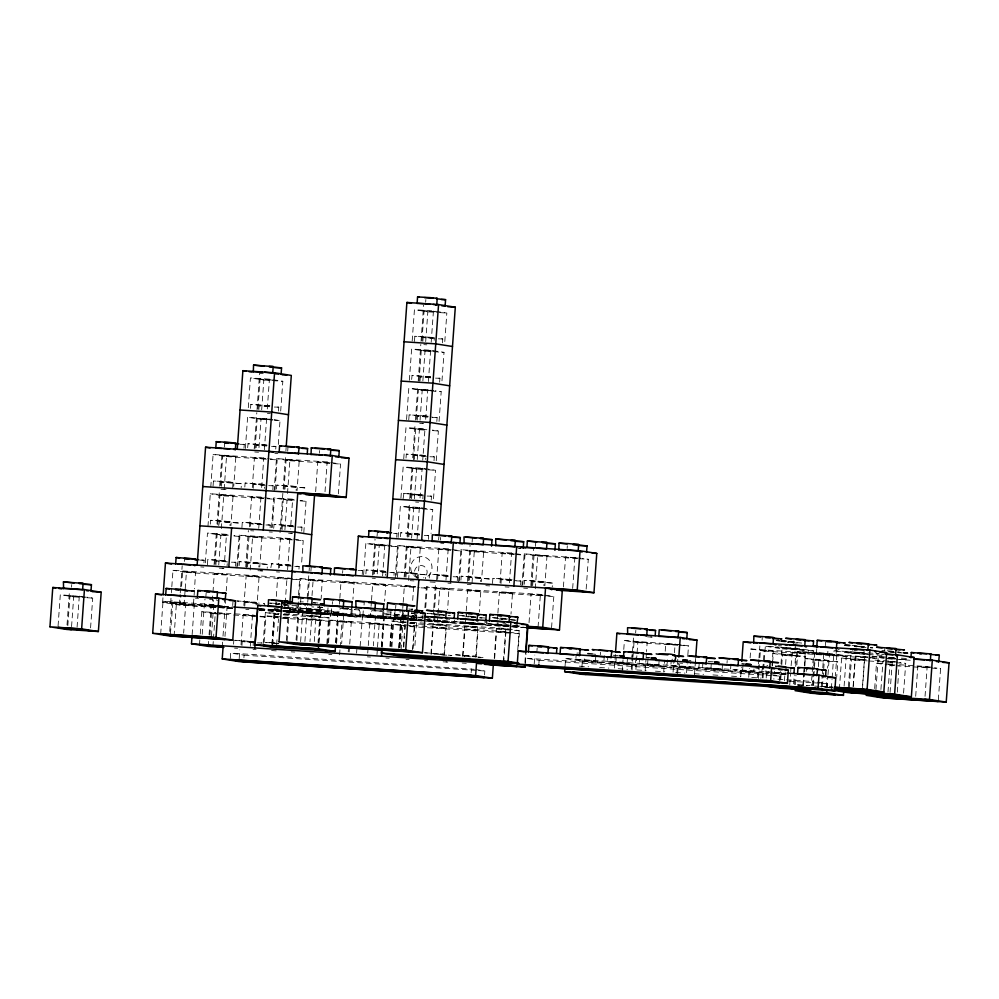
<?xml version="1.0" encoding="UTF-8"?>
<svg xmlns="http://www.w3.org/2000/svg" width="999" height="999" viewBox="0 0 999 999"><rect width="100%" height="100%" fill="white"/><g stroke="black" fill="none" stroke-linecap="round" stroke-linejoin="round"><path stroke-width="0.75" stroke-dasharray="5 3.75" d="M58.067 625.998L60.302 594.73L85.265 596.915M67.02 624.912L69.518 590.147M67.82 625.724L69.955 595.941L82.155 596.74M71.541 587.212L71.728 584.59M71.566 626.623L73.701 596.84L60.302 594.73M77.073 627.247L79.308 595.978M90.572 627.872L92.707 598.089L86.751 597.152M232.68 608.516L179.37 605.019L162.625 602.372L163.062 596.328M160.677 633.99L163.024 601.236L213.711 604.557L227.11 606.68L224.975 636.45M231.805 608.304L184.041 605.169L170.642 603.046L171.279 594.118M171.391 592.632L171.703 588.161M171.816 586.675L172.989 570.292L287.013 577.772L300.412 579.895L298.064 612.649L284.203 611.738M169.743 631.418L172.24 596.653M170.429 633.716L172.889 602.422L185.777 603.384L183.641 633.166M174.076 636.113L176.423 603.359L163.024 601.236M179.37 605.019L180.132 594.43M180.245 592.919L180.569 588.386M180.682 586.875L182.193 565.709M194.455 590.309L193.394 605.194L180.282 604.258L180.931 595.329M181.568 586.401L182.642 571.503L195.504 572.39L194.568 588.823M184.315 561.463L184.503 558.841M184.041 605.169L185.102 590.272M185.215 588.786L186.388 572.415L172.989 570.292M192.133 634.677L194.305 604.445L211.051 607.092L208.779 638.836M203.933 562.849L204.121 560.227L199.812 559.74M199.5 644.43L199.812 639.972M200.25 634.015L201.848 611.675L215.672 612.587M205.344 562.849L207.48 533.066L226.486 534.315L224.35 564.098M207.954 526.523L210.302 493.768L260.976 497.09L274.375 499.2L272.34 527.497M210.764 487.212L213.112 454.458L268.256 458.491M202.223 634.303L204.345 604.532L216.546 605.332M216.496 606.518L204.545 605.469L204.982 598.888M207.417 564.822L207.792 559.577L227.198 560.926L207.829 559.615M210.327 524.2L210.614 520.279L220.816 520.791L230.22 521.665L229.97 525.624M213.049 486.213L213.424 480.969L223.639 481.481L233.042 482.367L232.692 487.637M205.931 595.804L206.119 593.181M208.229 646.39L208.666 640.347M214.086 564.76L216.583 529.994M217.008 523.951L219.505 489.173M219.718 486.151L222.215 451.386M209.89 635.227L211.488 612.887L216.296 613.086M215.297 606.705L211.963 606.343L214.31 573.588L227.41 574.525L226.236 590.896M214.997 564.06L217.133 534.278L228.272 534.977M217.807 524.75L219.942 494.98L226.436 495.292L233.054 495.916L230.919 525.686M220.629 485.452L222.765 455.669L229.258 455.981L235.864 456.605L233.729 486.388M216.184 607.167L212.887 606.78L213.536 600.187M215.896 564.86L216.184 560.901L226.686 561.438M218.719 525.549L219.518 521.565L238.461 522.952L238.424 525.624M221.528 486.251L221.815 482.28L231.031 482.742L241.433 483.691L241.159 487.624M224.35 446.94L224.625 443.007M211.463 635.826L213.711 604.557M212.899 646.553L213.324 640.596M213.424 639.098L215.247 613.798L201.848 611.675M218.744 564.959L220.879 535.189L207.48 533.066M221.341 528.633L223.689 495.879L210.302 493.768M224.163 489.323L226.511 456.568L213.112 454.458M220.005 606.743L224.151 606.855L224.625 600.312M227.06 566.246L227.248 563.623M222.352 645.092L222.565 642.12M223.002 636.163L224.6 613.823L219.68 613.336M220.267 607.08L225.062 607.28L225.499 601.323M232.705 605.544L232.979 601.61M235.514 566.233L235.801 562.3L231.493 561.825M243.968 448.314L244.256 444.393L239.947 443.906M230.332 658.304L230.707 653.059L474.413 669.33M236.8 567.907L239.161 535.152L289.835 538.473L303.234 540.584L301.523 564.41M245.367 448.501L247.602 417.232L272.565 419.418M248.289 407.704L250.424 377.922L269.43 379.17L282.829 381.293L280.694 411.064M237.75 566.208L239.885 536.426L233.928 535.489M233.554 644.193L233.828 640.272M239.186 565.584L239.473 561.663L249.675 562.175L259.078 563.049L258.828 567.007M241.908 527.597L242.282 522.352L261.925 523.776L242.282 522.352M244.817 486.975L245.105 483.041L255.307 483.566L264.71 484.44L264.46 488.399M247.64 447.677L248.052 443.718L267.332 445.092M250.462 408.366L250.874 404.42L269.78 405.731M239.173 658.666L239.797 649.924M245.754 566.845L248.364 530.556M254.208 448.926L256.818 412.649M257.03 409.627L259.628 373.339L264.161 373.638M241.034 644.742L243.169 614.972L254.308 615.659M243.856 605.444L246.191 575.636L259.091 576.598L257.068 604.894M246.566 567.619L249.013 536.338L261.913 537.3L259.777 567.07M249.488 526.835L251.623 497.052L263.811 497.852M252.297 487.524L254.433 457.754L265.584 458.441M255.12 448.226L257.255 418.444L269.455 419.243M257.942 408.916L260.077 379.145L272.265 379.932M241.933 645.541L242.22 641.583L253.996 642.22M244.755 606.243L245.042 602.285L259.24 603.109M247.565 566.933L247.864 562.974L257.068 563.424L267.47 564.385L267.195 568.306M250.487 526.323L250.674 523.663L262.45 524.313M253.209 488.324L253.496 484.365L265.259 485.002M256.119 447.714L256.306 445.054L266.808 445.604M258.841 409.715L259.128 405.756L269.63 406.293M243.906 657.792L244.093 655.182L230.707 653.059M250.2 570.017L252.547 537.262L239.161 535.152M258.978 447.639L261.001 419.343L247.602 417.232M261.688 409.815L263.823 380.045L250.424 377.922M250.287 646.266L252.522 615.009L234.091 613.798M258.741 528.359L260.976 497.09M261.663 487.562L263.798 457.779M264.373 449.75L266.608 418.481M267.295 408.953L269.43 379.17M253.197 645.629L253.247 641.62L234.728 640.247M256.106 605.007L256.056 602.31L237.088 600.936M259.802 610.127C264.535 612.899 267.17 605.556 263.686 603.533M270.105 527.697L270.292 525.074L265.984 524.6M272.827 489.697L273.114 485.776L268.793 485.289M275.736 449.088L275.924 446.466L270.504 445.891M278.459 411.089L278.746 407.167L274.438 406.68M263.137 643.818L265.372 612.549L279.196 613.461M271.516 527.697L273.651 497.914L292.657 499.163L290.522 528.946M274.113 491.371L276.461 458.616L327.148 461.938L340.534 464.06L338.411 493.831M264.111 642.432L265.921 617.12L258.479 615.946M275.062 489.672L277.185 459.902L269.742 458.728M278.296 444.418L280.007 420.591L274.051 419.655M270.866 567.669L271.578 563.711L290.547 565.084L290.597 567.782M273.676 528.359L274.101 524.413L293.369 525.786M276.498 489.06L276.773 485.127L286.988 485.639L296.391 486.513L296.141 490.484M271.978 644.243L274.575 607.966L279.221 608.266M272.015 644.505L274.4 611.251L257.655 608.603M280.032 532.642L282.854 493.331M283.179 488.798L285.664 454.033M285.889 451.011L286.101 447.977M272.777 645.029L275.025 613.761L278.246 613.861M278.646 610.864L275.312 610.501L277.66 577.747L289.86 578.533M278.346 568.219L280.482 538.436L292.67 539.235M281.156 528.908L283.291 499.138L294.443 499.825M283.978 489.61L286.114 459.827L292.607 460.139L299.213 460.764L297.078 490.546M279.533 611.326L276.236 610.938L276.423 608.316M276.611 605.032L276.798 602.409M279.345 567.707L279.533 565.047L291.308 565.696M282.068 529.707L282.355 525.749L292.844 526.286M284.977 489.085L285.165 486.438L294.38 486.9L304.782 487.849L304.595 490.472M287.7 451.098L287.974 447.165M276.673 644.755L277.173 637M277.635 631.356L278.446 619.13M284.915 529.807L287.038 500.037L273.651 497.914M287.512 493.481L289.86 460.726L276.461 458.616M298.064 612.649L284.665 610.526L285.09 604.57M285.202 603.084L287.013 577.772M287.587 569.742L289.835 538.473M283.354 610.889L287.5 611.013L287.974 604.47M286.351 640.322L288.124 614.697L283.216 614.21M283.541 611.226L288.411 611.438L288.848 605.481M287.125 640.971L289.66 606.143M289.161 612.062L295.854 612.35L296.328 605.107M298.963 569.08L299.151 566.458L294.842 565.983M301.686 531.081L301.96 527.16L297.652 526.673M424.762 620.966L310.739 613.473L297.34 611.363L298.401 596.478M298.514 594.979L299.688 578.608L413.711 586.088L412.537 602.472M296.079 639.897L298.576 605.119M303.808 532.542L306.044 501.286L300.1 500.337M296.878 640.696L299.013 610.926L305.507 611.238L312.113 611.863L309.99 641.633M319.63 605.881L319.168 613.099L300.137 611.8L300.087 603.146M300.599 602.185L300.886 598.264M300.624 641.595L302.759 611.825L289.36 609.702L403.396 617.195L416.795 619.305L414.66 649.088M306.506 607.28L306.069 613.324L289.323 610.676M307.155 598.214L308.891 574.025M309.103 571.003L309.328 567.969M304.92 641.458L306.693 615.846L313.187 616.158L319.805 616.783L318.019 642.394M320.517 607.554L320.092 613.511L306.993 612.574L307.63 603.646M307.729 602.16L308.054 597.689M308.167 596.203L309.34 579.82L322.202 580.706L321.154 598.626M315.647 491.683L317.782 461.913L329.982 462.699M328.009 607.842L327.535 614.422L307.917 613.011L308.466 604.495M310.926 571.091L311.201 567.157M319.368 453.171L319.555 450.549M310.739 613.473L311.164 607.517M312.013 595.616L313.087 580.719L299.688 578.608M314.273 641.495L316.059 615.871L280.731 613.561M325.012 491.72L327.148 461.938M318.806 642.732L321.178 609.477L284.103 607.042M318.831 642.994L321.004 612.762L337.749 615.409L335.801 642.619M326.835 643.818L328.546 619.992L379.22 623.314L392.619 625.436L391.121 646.278M327.672 643.606L329.445 617.994L316.059 615.871M328.559 642.782L330.694 612.999L337.175 613.311L343.793 613.935L341.658 643.706M351.323 608.628L350.849 615.172L340.647 614.66L331.243 613.786L331.68 607.192M332.267 604.27L332.467 601.648M335.764 642.357L337.924 612.125L321.178 609.477M336.588 643.543L338.186 621.203L344.68 621.515L351.298 622.14L349.7 644.467M352.197 609.64L351.76 615.584L338.661 614.66L339.298 605.719M339.41 604.233L339.735 599.762M339.835 598.276L341.009 581.905L347.502 582.217L354.108 582.842L352.934 599.213M351.273 616.133L339.585 615.097L340.06 608.516L348.002 608.878M342.595 573.164L342.782 570.554M339.598 654.857L340.022 648.9M340.122 647.414L341.945 622.102L328.546 619.992M348.214 651.86L348.401 649.238M349.163 651.922L349.588 645.966M356.581 653.159L356.868 649.225M352.51 616.221C360.926 620.754 363.524 607.217 354.258 609.34M362.212 574.55L362.5 570.616L358.191 570.142M363.611 574.725L365.859 543.456L384.852 544.705L398.251 546.828L396.228 575.112M360.127 646.341L362.575 615.059L375.462 616.008L373.339 645.791M382.992 610.701L382.53 617.257L372.315 616.733L362.912 615.859L363.349 609.278M365.884 573.901L366.171 569.967L376.373 570.491L385.776 571.366L385.527 575.324M364.048 605.032L364.235 602.422M372.452 575.149L375.062 538.873M367.732 653.059L368.156 647.102M368.269 645.616L369.867 623.289L376.361 623.601L382.967 624.225L381.368 646.553M383.866 611.713L383.441 617.669L370.342 616.733L370.979 607.804M371.079 606.306L371.403 601.848M371.516 600.349L372.689 583.978L379.17 584.29L385.789 584.914L384.615 601.286M373.364 574.45L375.499 544.667L386.638 545.367M382.942 618.219L371.266 617.17L371.728 610.626L382.142 611.575M374.363 573.938L374.563 571.291L386.326 571.928M377.085 535.939L377.272 533.316M377.222 573.863L379.245 545.579L365.859 543.456M376.985 654.582L377.41 648.626M377.51 647.14L379.22 623.314M382.617 575.973L384.852 544.705M381.793 647.052L384.165 613.786L422.802 616.321M382.18 647.152L384.353 616.92L401.099 619.567L399.038 648.289M384.19 618.294L390.884 618.581L390.871 611.912M393.981 575.312L394.168 572.689L389.86 572.215M396.703 537.325L396.99 533.391L393.693 533.004M389.897 646.328L391.708 621.016L408.666 622.127M390.297 646.478L391.895 624.15L505.919 631.63L519.318 633.741L518.256 648.638M395.179 578.296L397.527 545.541L448.201 548.863L461.6 550.973L459.465 580.756M398.102 537.499L400.349 506.231L419.355 507.48L432.742 509.59L431.044 533.416M400.924 498.189L403.159 466.933L422.165 468.181L435.564 470.292L433.429 500.062M403.733 458.891L405.981 427.622L424.987 428.871L422.739 460.139M406.556 419.58L408.803 388.324L433.753 390.509M409.378 380.282L411.613 349.013L430.619 350.262L444.018 352.372L441.883 382.155M412.187 340.971L414.435 309.702L433.441 310.951L446.828 313.074L444.705 342.844M391.908 646.927L394.043 617.157L406.231 617.956M406.368 615.859L394.405 614.81L394.568 612.162M402.647 609.877L402.01 618.806L405.232 618.905L394.593 617.931L395.03 611.351M397.465 577.285L397.839 572.052L408.054 572.564L417.457 573.438L417.107 578.721M400.374 536.675L400.799 532.729L419.705 534.04M403.097 498.676L403.908 493.419L423.089 494.83L422.839 498.801M406.019 458.066L406.293 454.133L416.496 454.645L425.899 455.532L425.661 459.49M408.741 420.067L409.115 414.835L428.159 416.121M411.65 379.458L412.063 375.499L430.969 376.823M414.373 341.458L414.885 336.201L434.153 337.575L434.203 340.259M395.616 608.428L395.904 604.495M398.638 648.176L400.911 616.433L384.165 613.786M404.133 577.235L406.63 542.469M407.055 536.413L409.553 501.648M409.765 498.626L412.262 463.848M412.699 457.804L415.184 423.039M415.397 420.017L417.894 385.239M418.219 380.706L420.816 344.43M421.041 341.408L423.638 305.12M399.55 647.539L401.361 622.24L406.156 622.427M399.937 647.689L401.536 625.362L404.77 625.461M402.759 608.391L403.084 603.92M403.184 602.434L404.358 586.051L415.497 586.75M405.045 576.523L407.18 546.753L413.673 547.065L420.279 547.689L418.144 577.459M407.854 537.225L409.99 507.442L422.19 508.241M410.676 497.914L412.812 468.144L425.012 468.943M413.386 460.102L415.634 428.833L426.773 429.533M416.308 419.305L418.444 389.535L430.644 390.322M419.018 381.493L421.266 350.224L433.454 351.024M421.953 340.696L424.076 310.926L436.276 311.713M406.056 616.508L402.759 616.121L402.947 613.498M406.231 619.642L402.934 619.255L403.409 612.699M405.944 577.322L406.231 573.364L415.447 573.813L425.849 574.775L425.562 578.708M408.853 536.713L409.053 534.065L419.543 534.602M411.576 498.713L411.863 494.755L423.638 495.392M414.398 459.415L414.685 455.457L426.448 456.093M417.22 420.104L417.507 416.146L427.997 416.695M420.03 380.806L420.317 376.835L430.819 377.385M422.852 341.496L423.139 337.537L434.902 338.174M425.661 302.185L425.849 299.575M401.049 649.949L403.396 617.195M403.396 646.952L405.107 623.139L391.708 621.016M403.796 647.102L404.545 636.688M405.082 629.245L405.294 626.261L391.895 624.15M408.579 580.407L410.926 547.652L397.527 545.541M411.613 538.124L413.736 508.354L400.349 506.231M414.423 498.826L416.558 469.043L403.159 466.933M417.245 459.515L419.38 429.745L405.981 427.622M420.055 420.204L422.19 390.434L408.803 388.324M422.877 380.906L425.012 351.124L411.613 349.013M425.699 341.596L427.834 311.825L414.435 309.702M412.112 608.428L411.363 618.843L423.276 620.729M417.107 538.748L419.355 507.48M420.03 497.952L422.165 468.181M425.674 419.343L427.797 389.56M428.384 381.531L430.619 350.262M431.193 342.22L433.441 310.951M410.052 619.205L414.198 619.33L414.672 612.774M412.537 649.974L414.46 623.176L409.553 622.677M413.049 648.626L414.647 626.298L409.727 625.799M410.239 619.542L415.109 619.742L415.547 613.786M416.358 614.46L416.034 618.993L432.779 621.64M415.859 620.379L422.552 620.654L423.027 614.073M428.384 539.398L428.671 535.464L424.35 534.989M431.206 500.099L431.481 496.166L427.172 495.679M434.016 460.789L434.303 456.855L429.995 456.381M436.838 421.478L437.112 417.557L431.693 416.983M439.647 382.18L439.935 378.246L435.626 377.772M442.47 342.869L442.757 338.948L438.436 338.461M424.887 607.767L426.386 586.925L540.409 594.405L553.808 596.515L551.46 629.27M425.724 607.554L427.11 588.211L421.153 587.262M436.251 460.764L438.386 430.981L432.43 430.045M439.061 421.453L441.196 391.683L435.239 390.746M429.233 578.059L429.657 574.113L449.163 575.549L429.545 574.163M433.316 614.085L433.641 609.552M433.753 608.029L435.589 582.33L428.633 581.88M438.623 540.009L438.836 536.987M430.894 654.095L433.029 624.313L439.523 624.625L446.141 625.249L444.006 655.019M431.293 654.233L433.216 627.434L439.71 627.759L446.316 628.371L444.405 655.169M433.691 620.891L446.79 621.828L433.691 620.891L434.003 616.42M434.652 607.492L436.039 588.136L448.901 589.01L447.639 609.914M436.613 580.094L438.848 548.826L451.048 549.625M434.615 615.584L434.802 612.961M434.777 621.366L434.89 617.394M437.624 579.408L437.912 575.449L448.401 575.986M440.434 540.097L440.621 537.474M525.262 627.559L437.437 621.79L439.785 589.035L426.386 586.925M445.966 580.132L448.201 548.863M447.54 622.452L454.233 622.739L454.42 620.092M457.242 580.781L457.517 576.848L453.209 576.373M458.529 582.454L460.876 549.7L511.563 553.021L524.95 555.132L522.814 584.914M460.914 580.132L461.188 576.211L471.403 576.723L480.806 577.597L480.556 581.555M467.482 581.393L470.079 545.104M462.574 656.168L464.71 626.385L471.203 626.71L477.809 627.322L475.674 657.105M462.974 656.318L464.885 629.52L471.378 629.832L477.997 630.456L476.073 657.255M465.359 622.964L478.471 623.9L465.359 622.964L466.108 612.549M466.208 611.051L467.707 590.209L474.2 590.521L480.819 591.146L479.32 611.987M468.394 580.681L470.529 550.911L477.023 551.223L483.628 551.848L481.493 581.618M466.383 616.346L466.57 613.723M469.393 580.169L469.58 577.522L478.796 577.971L489.198 578.933L489.011 581.555M472.115 542.182L472.39 538.249M472.028 583.079L474.275 551.81L460.876 549.7M471.153 672.789L471.428 668.855M479.208 624.537L485.901 624.812L486.288 619.542M484.54 674.899L484.827 670.978L475.899 669.567M492.495 583.528L492.869 578.284L511.913 579.582M494.255 658.241L496.378 628.471L508.578 629.27M494.642 658.391L496.565 631.593L508.766 632.392M508.266 625.948L497.04 625.049L497.352 620.579M497.465 619.093L497.777 614.622M497.889 613.136L499.388 592.295L505.869 592.607L512.487 593.231L510.988 614.073M500.062 582.767L502.197 552.984L514.398 553.783M508.366 626.435L497.964 625.486L498.151 622.864M500.974 583.566L501.261 579.595L511.75 580.144M503.396 661.263L505.744 628.508L410.202 622.24M503.683 662.899L505.919 631.63M509.428 582.792L511.563 553.021M520.591 584.939L520.866 581.006L515.447 580.431M521.878 586.6L524.225 553.846L580.856 558.116M517.744 649.974L519.13 630.619L505.744 628.508M524.263 584.29L524.537 580.369L534.752 580.881L544.155 581.755L543.906 585.714M524.912 662.537L525.561 653.471M525.349 663.436L525.961 653.571M530.831 585.551L533.429 549.263M529.033 622.652L531.056 594.368L543.256 595.167M531.63 586.326L534.078 555.044L546.977 556.006L544.842 585.776M532.642 585.639L532.929 581.68L542.145 582.13L552.547 583.091L552.26 587.012M535.464 546.328L535.739 542.407M535.277 588.723L537.624 555.968L524.225 553.846M534.203 663.798L534.827 655.069M538.061 627.16L540.409 594.405M536.962 650.686L537.15 648.064M538.936 662.936L539.123 660.314L525.736 658.204L766.458 673.988L779.857 676.111L779.57 680.044M563.411 586.925L565.546 557.142L578.421 558.029L565.546 557.142M567.132 548.414L567.32 545.791M565.084 665.821L565.596 658.541L786.35 673.026M572.664 588.448L574.912 557.18M595.829 655.706L595.441 660.951L585.239 660.439L575.836 659.565L576.186 654.283M586.163 589.073L588.299 559.29L582.355 558.354M581.93 667.007L582.342 661.188L565.596 658.541M595.866 661.912L584.19 660.876L584.465 656.942M600.312 654.832L600.499 652.222M597.115 662L603.808 662.275L604.283 655.706M627.497 657.792L627.122 663.036L616.92 662.512L607.517 661.638L607.854 656.368M614.385 668.044L615.359 654.445M635.951 657.779L635.476 664.36L626.273 663.91L615.859 662.949L616.333 656.405M622.177 671.765L623.026 659.864M623.776 649.437L624.412 640.509L681.056 644.767M631.992 656.917L632.18 654.295M631.243 669.18L633.516 637.437M632.042 670.004L632.891 658.091M633.004 656.605L634.065 641.72L647.177 642.657L646.528 651.585M635.651 632.991L635.839 630.369M635.888 669.417L636.962 654.532M637.062 653.046L637.812 642.619L624.412 640.509M659.178 659.864L658.791 665.109L648.588 664.597L639.185 663.711L639.535 658.441M645.142 670.941L646.003 659.028M646.103 657.542L646.428 653.071M667.632 659.852L666.645 666.458L647.539 665.034L647.914 659.79M663.711 672.09L664.572 660.177M665.209 651.236L665.746 643.793L677.934 644.592M699.213 663.249L698.825 668.518L685.913 667.357L670.866 665.796L671.203 660.526M673.076 672.115L673.713 663.186M674.462 652.759L675.099 643.831M676.822 673.026L677.884 658.129M677.622 673.713L678.383 663.136M698.825 668.518L679.208 667.107L679.682 660.551M686.575 672.752L687.212 663.811M687.849 654.882L688.498 645.941L682.542 645.004M685.227 666.995L690.334 667.207L690.846 661.95M695.341 661.076L695.529 658.453M694.48 674.849L695.679 658.216M722.527 664.023L722.14 669.268L711.937 668.756L702.534 667.869L702.884 662.599M730.981 664.01L730.506 670.591L721.29 670.142L710.888 669.18L711.35 662.637M727.01 663.149L727.197 660.526M740.721 676.51L741.37 667.444M762.649 666.096L761.663 672.689L742.557 671.266L742.931 666.021M748.726 677.26L749.362 668.331M750.112 657.904L750.761 648.975L867.756 656.93M742.569 671.241L753.82 671.34L754.008 668.718M757.579 677.647L758.441 665.559M758.553 664.035L758.878 659.502M758.99 657.991L759.852 645.903M758.378 678.471L759.44 663.586M759.864 657.629L760.401 650.187L773.263 651.073L772.864 660.052M762.087 640.147L762.274 637.524M762.225 677.884L764.148 651.086L750.761 648.975M763.049 677.934L765.321 646.191L796.99 648.276L813.735 650.911L811.25 685.689M769.392 672.427L765.858 672.002L766.233 666.758M766.183 677.921L766.458 673.988M772.002 665.334L772.864 653.421L791.87 654.67L805.256 656.78L804.62 665.721M772.439 666.008L772.764 661.55M785.913 674.387L774.237 673.338L774.425 670.716M779.794 680.581L780.444 671.515M780.981 663.96L782.067 648.838L765.321 646.191M780.694 679.944L781.23 672.502M781.755 665.059L782.504 654.632L788.998 654.957L795.616 655.569L794.867 665.996M784.44 680.843L785.077 671.915M785.614 664.472L786.25 655.544L772.864 653.421M789.734 685.027L790.584 673.114M790.696 671.628L791.008 667.157M791.121 665.671L792.282 652.247L805.182 653.209L804.332 665.109M793.668 643.531L793.855 640.921M795.167 648.601L775.524 647.177L803.521 649.937L783.903 648.526L795.167 648.601L795.441 644.68M793.581 683.865L794.23 674.924M794.392 684.552L795.042 675.486M795.691 666.408L796.99 648.276M795.466 684.602L796.116 675.524M796.865 664.947L797.851 651.336L829.52 653.421L846.265 656.068L844.093 686.301M802.834 685.963L803.683 674.05M803.795 672.552L804.22 666.608M803.233 685.077L804.083 673.164M804.195 671.678L804.52 667.207M803.458 685.364L804.32 673.463M804.42 671.965L804.744 667.507M804.857 666.021L805.381 658.566L824.387 659.815L837.786 661.937L836.725 676.822M806.193 671.49L806.38 668.868M820.042 653.408L808.079 652.359L808.328 648.401M812.312 685.726L813.611 667.594M813.723 666.083L814.597 653.983L797.851 651.336M813.223 685.089L815.034 659.79L828.134 660.726L827.609 668.169M813.586 685.501L813.873 681.568L773.488 678.92M836.525 648.501L836.051 655.082L826.835 654.632L816.433 653.671L816.895 647.127M818.356 666.645L818.78 660.689L805.381 658.566M821.403 687.1L822.264 675.187M822.364 673.701L822.689 669.23M822.789 667.744L823.75 654.345L836.862 655.282L835.364 676.123M822.464 686.613L824.387 659.815M825.336 645.616L825.624 641.683M816.433 653.646L827.696 653.758L828.159 647.202M826.223 687.524L826.86 678.583M826.985 687.612L827.272 683.678L813.873 681.568M827.022 688.186L827.896 676.098M828.009 674.587L829.52 653.421M831.38 688.498L832.03 679.432M832.13 677.921L834.09 650.711L878.895 653.646M839.385 689.198L841.62 657.941L866.195 659.552M848.451 686.613L850.836 653.346L834.09 650.711M849.25 687.437L851.485 659.128L864.372 660.089L862.462 686.887M867.906 654.308L852.671 653.034L852.859 650.424M853.096 686.85L855.019 660.052L841.62 657.941M853.296 686.201L855.431 656.418L867.619 657.217M852.671 653.034L863.935 653.121L864.21 649.188M862.437 689.21L864.784 656.455M874.674 688.548L876.498 663.236L894.929 664.447M875.936 689.834L878.183 658.578L869.255 657.167M883.74 657.517L879.157 656.992L879.532 651.748M880.918 689.51L882.954 661.226L883.79 661.213M884.627 651.186L884.814 648.563M887.974 692.157L889.897 665.346L894.505 665.659M890.059 692.532L892.307 661.263L872.339 659.952M897.327 692.182L899.013 665.334M903.571 693.156L905.706 663.373L899.749 662.437M915.683 696.303L917.819 666.533L930.019 667.32M925.037 696.34L927.172 666.558L896.465 664.547M938.336 699.949L940.571 668.681L934.614 667.732M204.121 560.252L199.738 560.114M244.243 444.418L239.86 444.28M212.887 606.78L216.259 606.843M241.433 483.716L221.815 482.317M238.611 523.026L218.993 521.615M235.801 562.3L231.406 562.187M278.746 407.167L274.35 407.043M275.924 446.491L271.541 446.353M273.102 485.801L268.719 485.651M270.279 525.099L265.896 524.962M267.47 564.41L247.852 562.999M264.66 603.683L263.636 603.733M276.711 604.383L279.158 604.395M276.236 610.938L279.608 611.001M304.782 487.849L285.165 486.476M301.96 527.16L297.577 527.035M299.138 566.483L294.755 566.346M295.854 612.35L283.541 611.226M339.585 615.097L359.215 616.47M362.487 570.641L358.104 570.504M359.677 609.927L349.175 609.402M371.266 617.17L390.884 618.556M396.99 533.416L393.618 533.329M442.757 338.948L438.361 338.823M394.168 572.727L389.785 572.577M439.922 378.271L435.539 378.134M391.346 612.025L386.963 611.888M437.112 417.582L431.605 417.37M434.29 456.893L429.907 456.743M402.759 616.121L406.118 616.183M402.934 619.255L405.394 619.268L402.01 618.806M431.481 496.191L427.097 496.053M428.671 535.464L424.275 535.352M425.836 574.8L406.231 573.389M434.615 621.328L454.233 622.702M457.517 576.885L453.134 576.735M489.185 578.958L469.58 577.547M485.901 624.812L466.296 623.376L477.972 624.45M497.964 625.486L508.466 625.998M520.866 581.043L515.359 580.831M552.547 583.091L532.929 581.705M584.19 660.876L603.808 662.25M615.859 662.949L635.489 664.335M647.539 665.034L667.157 666.408M679.208 667.107L684.715 667.282M710.888 669.18L730.506 670.566M774.237 673.338L785.489 673.426L773.164 672.315M434.39 337.65L414.785 336.251M233.067 482.392L213.424 480.969M264.747 484.478L245.142 483.079M296.416 486.55L276.81 485.152M230.257 521.703L210.652 520.304M259.116 563.086L239.498 561.688M290.784 565.159L271.179 563.773M385.814 571.391L366.171 569.967M204.508 605.431L210.926 605.694M256.293 602.385L237.25 601.086M480.706 577.647L461.188 576.211M299.538 611.675L305.944 611.925M544.18 581.793L524.537 580.369M331.206 613.748L337.625 614.01M362.887 615.821L369.293 616.083M394.368 614.772L405.856 615.384M394.555 617.906L400.974 618.169M253.471 641.695L234.952 640.459M575.799 659.527L595.441 660.951M607.479 661.6L627.122 663.036M776.123 640.609L780.569 641.158M639.148 663.686L658.791 665.109M670.829 665.759L690.471 667.182M702.497 667.844L722.14 669.268M808.054 652.322L827.696 653.758M899.275 651.872L897.764 651.872M765.858 672.002L769.005 672.065M879.157 656.992L884.402 657.18M299.213 460.764L286.114 459.827M233.054 495.916L219.942 494.98M261.913 537.3L248.801 536.363M195.742 572.439L182.642 571.503M420.279 547.689L407.18 546.753M227.41 574.525L214.31 573.588M259.091 576.598L245.991 575.661M322.44 580.756L309.34 579.82M185.777 603.384L172.677 602.447M180.282 604.258L193.394 605.194M211.963 606.343L215.185 606.443M224.6 613.823L219.805 613.623M449.138 589.073L436.039 588.136M275.312 610.501L279.845 610.676M288.124 614.697L283.329 614.497M306.993 612.574L320.092 613.511M312.113 611.863L299.013 610.926M512.487 593.231L499.388 592.295M338.661 614.66L351.76 615.584M375.462 616.008L362.362 615.072M370.342 616.733L383.441 617.669M351.298 622.14L338.186 621.203M414.46 623.176L409.665 622.976M414.647 626.298L409.765 626.098M446.141 625.249L433.029 624.313M446.316 628.371L433.216 627.434M497.04 625.049L508.329 625.586M773.513 651.123L760.401 650.187M805.182 653.209L792.082 652.272M795.616 655.569L782.504 654.632M828.134 660.726L815.034 659.79M864.372 660.089L851.273 659.153M327.535 614.422L320.841 614.135M466.933 616.808L469.205 616.87M425.799 455.581L406.293 454.133M293.469 525.874L274.001 524.463M232.33 608.204L225.811 607.904M887.724 658.291L893.044 658.516M269.942 405.894L250.737 404.433M428.321 416.283L409.14 414.86M267.133 445.192L247.927 443.743M512.075 579.732L492.907 578.321M427.135 613.411L444.543 614.585M430.681 376.973L411.963 375.562M419.405 534.19L400.699 532.779M287.075 604.482L284.815 604.395M382.093 610.726L379.845 610.626M459.265 615.496L475.412 616.583M427.122 619.967L432.642 620.242M776.885 640.609L780.144 640.759M672.802 659.203L671.902 659.34M424.775 652.722L443.531 654.158L424.488 652.871M767.831 665.446L766.92 665.571M775.724 666.745L776.373 666.77M269.83 603.034L279.807 603.646M444.83 614.86L426.935 613.511M578.533 653.009L576.873 653.109M433.516 351.173L421.266 350.224M272.327 380.095L260.077 379.145M430.706 390.484L418.444 389.535M269.518 419.393L257.255 418.444M330.045 462.862L317.782 461.913M425.075 469.093L412.812 468.144M263.873 498.002L251.623 497.052M422.252 508.391L409.99 507.442M451.111 549.775L438.848 548.826M514.46 553.933L502.197 552.984M289.922 578.696L277.66 577.747M543.319 595.317L531.056 594.368M82.218 596.89L69.955 595.941M406.293 618.106L394.043 617.157M508.641 629.42L496.378 628.471M870.304 647.851L872.764 647.864L870.379 647.564M677.996 644.742L665.746 643.793M867.681 657.379L855.431 656.418M895.204 662.175L887.861 661.725M930.081 667.482L917.819 666.533M303.334 601.91L300.412 601.91M475.749 616.907L459.503 615.709M492.307 617.619L497.365 617.906M507.43 618.993L491.845 617.857M881.892 650.474L884.864 650.624M879.108 653.846L875.961 653.771L879.495 654.208M519.855 548.201L520.766 548.239M374.188 610.639L382.23 611.138M515.596 620.304L510.751 620.017M435.314 311.825L424.076 310.926M426.86 429.745L415.634 428.833M265.672 458.653L254.433 457.754M294.518 500.037L283.291 499.138M228.359 535.189L217.133 534.278M291.708 539.348L280.482 538.436M386.725 545.579L375.499 544.667M415.584 586.962L404.358 586.051M348.164 608.553L341.109 608.104M283.529 607.604L287.675 607.729L283.104 607.205M215.584 605.431L204.345 604.532M409.865 616.083L414.011 616.208L409.44 615.671M254.395 615.884L243.169 614.972M278.072 617.145L274.837 617.045L278.172 617.419M507.792 632.504L496.565 631.593M895.653 658.353L893.556 658.229M888.024 664.472L894.33 664.897M832.629 688.011L824.737 687.462M347.315 608.154L348.339 608.204M291.945 605.656L295.841 605.669M787.736 642.032L795.629 642.057L787.474 641.246M650.699 636.875L651.723 636.925M278.284 643.806L273.901 643.668L278.197 644.168M257.455 642.881L261.838 642.994L257.53 642.507M262.612 570.816L260.302 570.679M315.672 603.134L313.411 602.996M471.153 616.97L475.974 617.282M481.993 618.119L479.682 617.981M448.551 619.405L449.662 619.467M512.075 626.685L517.582 626.86L512.162 626.286M893.518 651.972L888.173 651.835M478.059 657.354L483.566 657.542L478.146 656.967M445.916 661.837L447.028 661.9M322.502 607.667L311.676 606.855M306.131 608.641L299.712 608.391L319.355 609.815L307.367 608.728M274.275 609.852L267.857 609.59L280.107 610.701M859.152 646.378L851.66 645.866M858.653 646.665L866.158 647.19M464.323 622.315L457.942 622.09L477.547 623.488L465.559 622.402M496.003 624.4L489.585 624.138L508.179 625.736M894.03 651.685L887.786 651.261M902.122 652.984L898.413 652.747M838.074 649.362L839.26 649.437M821.278 653.496L836.051 655.057M613.186 655.244L618.156 655.569M708.216 661.475L713.174 661.8M438.961 654.333L432.267 654.058L433.878 654.308M824.625 687.2L832.542 687.787M427.834 311.825L438.062 312.5M439.523 312.587L446.828 313.074M423.838 344.63L426.86 344.817M425.012 351.124L444.018 352.372M263.823 380.045L282.829 381.293M422.19 390.434L441.196 391.683M267.37 413.336L270.392 413.536M419.705 423.339L422.727 423.526M261.001 419.343L272.702 420.117M274.163 420.204L280.007 420.591M419.38 429.745L426.685 430.219M432.53 430.606L438.386 430.981M254.77 451.998L258.516 452.247M274.85 453.321L277.947 453.521M226.511 456.568L277.185 459.902M289.86 460.726L340.534 464.06M416.558 469.043L426.798 469.717M428.259 469.817L435.564 470.292M221.054 489.273L228.771 489.785M415.584 502.047L418.606 502.235M223.689 495.879L274.375 499.2M287.038 500.037L294.355 500.511M300.2 500.899L306.044 501.286M413.736 508.354L432.742 509.59M250.674 530.706L253.771 530.919M269.218 531.93L272.315 532.13M288.536 533.191L292.108 533.429M440.721 543.181L443.818 543.381M517.981 548.251L521.066 548.451M220.879 535.189L228.184 535.664M234.028 536.051L239.885 536.426M252.547 537.262L303.234 540.584M379.245 545.579L389.485 546.241M390.946 546.341L398.251 546.828M410.926 547.652L461.6 550.973M474.275 551.81L514.198 554.433M515.734 554.532L524.95 555.132M537.624 555.968L577.547 558.591M579.083 558.691L588.299 559.29M200.737 566.92L203.821 567.132M219.28 568.144L223.913 568.443M257.904 570.679L262.537 570.978M276.448 571.89L279.533 572.09M372.24 578.184L375.337 578.384M390.784 579.395L394.867 579.657M410.102 580.656L413.961 580.918M447.952 583.141L451.036 583.354M467.27 584.415L471.128 584.665M485.801 585.626L489.672 585.889M505.119 586.9L508.978 587.15M523.663 588.111L527.522 588.374M186.388 572.415L300.412 579.895M313.087 580.719L419.405 587.699M420.954 587.799L427.11 588.211M439.785 589.035L546.103 596.016M547.652 596.116L553.808 596.515M195.404 598.176L198.501 598.376M344.93 608.166L348.014 608.366M283.404 604.645L287.213 604.907M506.368 619.268L498.439 618.905L502.747 619.417M257.355 603.396L245.03 602.31M283.728 607.941L296.041 609.028L283.029 608.329M409.453 616.383L422.377 617.507L409.365 616.795M852.072 645.454L864.397 646.565L853.146 646.49L856.43 646.877M280.756 608.366L337.924 612.125M400.911 616.433L408.641 616.945M410.189 617.045L430.269 618.356M484.353 621.915L487.437 622.115M502.897 623.126L505.981 623.326M787.986 641.72L802.384 643.131M797.302 643.106L787.674 642.369M866.071 647.614L860.988 647.252M162.625 602.372L232.929 606.98M259.203 608.703L521.091 625.886M170.642 603.046L232.28 607.092M260.015 608.915L284.665 610.526M297.34 611.363L408.291 618.643M427.122 619.88L521.116 626.048M73.701 596.84L85.402 597.614M86.863 597.714L92.707 598.089M302.759 611.825L416.795 619.305M219.593 607.03L232.355 608.116M409.64 619.505L422.077 620.541M259.54 610.114L282.655 611.638M245.816 609.378L248.901 609.577M259.728 610.289L527.797 627.872M647.527 636.838L652.16 637.137M778.508 645.604L781.593 645.804M854.207 650.574L857.304 650.774M283.379 614.972L329.445 617.994M409.727 623.438L519.13 630.619M782.067 648.838L813.735 650.911M850.836 653.346L884.827 655.581M217.208 612.687L232.555 613.698M872.04 656.206L895.216 657.729M901.398 658.141L907.579 658.541M215.247 613.798L232.13 614.897M233.666 614.997L265.921 617.12M281.668 618.156L329.27 621.278L315.871 619.155L265.197 615.834L278.596 617.956M341.945 622.102L392.619 625.436M409.915 626.573L519.318 633.741M895.479 658.678L887.312 657.804M899.225 659.377L907.167 659.715L899.312 658.953M814.597 653.983L846.265 656.068M887.249 658.753L894.967 659.253M896.515 659.365L911.962 660.376M637.812 642.619L677.747 645.242M679.283 645.342L688.498 645.941M764.148 651.086L870.479 658.066M872.015 658.166L878.183 658.578M786.25 655.544L805.256 656.78M855.019 660.052L867.307 660.863M868.843 660.963L894.954 662.674M896.49 662.774L905.706 663.373M818.78 660.689L837.786 661.937M896.041 665.759L911.388 666.758M912.924 666.87L929.819 667.969M931.355 668.069L940.571 668.681M646.94 657.454L649.825 657.654M741.957 663.686L744.854 663.885M679.507 663.099L682.617 663.299M755.694 668.094L758.803 668.306M582.342 661.188L768.893 673.426M770.454 673.526L786.001 674.55M278.733 643.518L265.547 642.382L276.998 642.956M539.123 660.314L772.09 675.599M773.638 675.699L779.857 676.111M439.572 654.382L451.885 655.456L440.109 654.857M579.358 666.183L588.673 666.795M599.55 667.507L608.866 668.119M618.181 668.731L627.497 669.342M636.813 669.954L646.141 670.554M655.456 671.166L664.772 671.778M675.649 672.502L684.964 673.101M694.28 673.713L703.596 674.325M712.924 674.937L722.24 675.549M731.555 676.161L740.871 676.773M751.748 677.484L761.063 678.096M788.436 681.131L819.505 683.166M821.053 683.279L827.272 683.678M797.564 684.802L809.927 685.614M820.741 686.325L833.104 687.137M234.503 648.126L237.587 648.326M253.047 649.338L256.131 649.537M271.578 650.549L276.224 650.861M291.209 651.835L294.755 652.072M309.865 653.071L313.299 653.296M328.746 654.308L331.843 654.507M367.382 656.842L370.492 657.042M385.926 658.054L389.148 658.266M406.006 659.377L409.103 659.577M424.55 660.589L427.634 660.789M443.094 661.813L447.727 662.112M462.212 663.061L466.271 663.324M797.714 684.964L806.967 685.576M814.672 686.076L819.292 686.375M820.828 686.488L833.154 687.287M244.093 655.182L477.06 670.466M478.608 670.566L484.827 670.978M434.815 338.611L423.126 337.562M426.361 456.518L414.672 455.482M423.539 495.829L411.863 494.78M265.172 485.439L253.484 484.39M262.35 524.737L250.674 523.701M294.031 526.823L282.342 525.774M386.238 572.365L374.55 571.316M291.209 566.121L279.533 565.084M227.859 561.962L216.184 560.926M280.319 604.133L269.455 603.234M444.305 615.197L435.077 614.772L444.205 615.646M887.274 650.786L893.556 651.248M497.227 624.475L508.104 625.374M370.529 616.171L382.53 617.257M402.21 618.244L406.044 618.518M433.878 620.317L445.879 621.403L426.835 620.117M307.18 612.012L319.168 613.099M338.861 614.085L350.849 615.172M212.163 605.769L215.996 606.043M275.512 609.927L279.345 610.202M414.622 620.292L409.54 619.917M446.291 622.377L435.102 621.415M287.924 611.975L284.091 611.7M319.593 614.06L308.404 613.111M224.575 607.829L219.493 607.454M283.067 617.782L287.949 617.981L283.029 617.494M887.824 661.425L895.141 662.025M894.455 665.184L888.111 664.697M253.896 642.657L242.22 641.608M430.719 377.822L420.317 376.873M427.897 417.132L417.495 416.171M269.53 406.743L259.128 405.781M266.708 446.041L256.306 445.092M419.443 535.039L409.041 534.09M290.996 533.191L292.282 533.279M511.65 580.581L501.248 579.632M448.301 576.423L437.899 575.474M412.624 613.124L413.911 613.211M317.595 606.893L322.59 607.267M413.811 613.661L411.251 613.473M287.113 605.344L283.316 605.057M897.227 652.21L901.023 652.497M888.074 657.417L895.266 657.979M775.236 665.871L776.523 665.958M775.761 666.358L777.047 666.445M500.249 618.106L507.092 618.668M744.08 664.273L741.558 664.085M649.063 658.041L646.528 657.854M475.874 617.719L471.066 617.332M213.137 599.7L209.553 599.412M884.115 654.582L881.667 654.395M772.764 672.714L787.249 674.05M222.315 568.144L223.551 568.244M510.214 619.542L515.659 620.004M347.902 609.315L340.06 608.541M895.391 659.103L887.699 658.378M476.96 656.867L463.936 656.156L470.541 656.83M312.912 602.547L319.218 603.134M422.452 423.301L423.626 423.401M479.77 617.569L484.765 618.006M448.101 615.484L450.399 615.671M894.617 652.459L890.396 652.097M410.202 619.255L415.109 619.742M283.504 610.938L288.411 611.438M220.155 606.78L225.062 607.28M216.408 613.386L211.488 612.887M797.914 685.464L799.5 685.589M408.778 609.028L412.687 609.39M399.6 611.875L400.736 611.975M304.583 605.644L305.706 605.744M867.981 653.933L844.317 651.723L863.935 653.121M346.74 608.091L348.713 608.279M409.615 618.806L414.198 619.33M219.568 606.331L224.151 606.855M404.695 622.602L401.361 622.24M278.346 614.135L275.025 613.761M404.87 625.724L401.536 625.362M216.658 600.624L217.67 600.711M259.877 609.752L264.186 610.239M283.966 610.576L287.5 611.013M593.306 654.058L595.679 654.32M689.148 660.364L690.908 660.601M883.853 661.363L882.954 661.226M872.002 656.493L884.177 658.416M927.172 666.558L933.128 667.507M892.307 661.263L898.263 662.2M876.498 663.236L886.912 664.884M514.098 625.711L526.273 627.634M427.01 620.142L437.437 621.79M265.372 612.549L278.771 614.672M252.522 615.009L256.993 615.709M403.509 493.469L423.114 494.867M397.877 572.077L417.482 573.476M753.82 671.34L734.178 669.917L762.187 672.639M235.864 456.605L222.765 455.669M546.977 556.006L533.878 555.069M483.628 551.848L470.529 550.911M836.862 655.282L823.75 654.345M480.819 591.146L467.707 590.209M647.177 642.657L634.065 641.72M385.789 584.914L372.689 583.978M354.108 582.842L341.009 581.905M477.809 627.322L464.71 626.385M477.997 630.456L464.885 629.52M343.793 613.935L330.694 612.999M382.967 624.225L369.867 623.289M319.805 616.783L306.693 615.846M418.044 578.109A11.014 10.652 -81 0 1 412.425 561.7A11.014 10.652 -81 0 1 429.283 560.177A11.014 10.652 -81 0 1 426.173 577.385M418.743 578.209A6.556 6.331 -81 0 1 415.584 568.369A6.556 6.331 -81 0 1 425.636 567.669A6.556 6.331 -81 0 1 423.588 577.872M308.104 609.702L327.722 611.113L308.104 609.702M455.694 654.795L475.199 656.243L455.694 654.795M306.73 619.105L319.618 620.067L306.73 619.105"/><path stroke-width="1.5" d="M49.95 626.81L52.772 587.499L84.44 589.572L101.186 592.22L98.377 631.53L66.696 629.445L49.95 626.81L81.631 628.883L98.377 631.53M63.574 588.611L63.436 581.942L83.079 583.366L82.617 589.909L73.177 588.998M81.631 628.883L84.44 589.572M90.971 591.208L91.446 584.665L79.133 583.578M152.672 633.316L155.494 594.005L218.843 598.164L235.589 600.811L232.767 640.109L169.418 635.951L152.672 633.316L216.021 637.474L232.767 640.109M163.174 594.805L165.447 563.061L577.222 590.084L593.968 592.732L596.778 553.421L580.032 550.774L358.316 536.226L355.494 575.536M165.697 594.992L166.159 588.448L185.802 589.872L175.599 589.348M175.649 564.048L176.124 557.504L195.329 558.953M223.689 647.414L208.229 646.39L191.483 643.756L192.033 636.188M197.128 565.147L205.569 447.227L332.267 455.544L349.013 458.179L346.203 497.49L313.748 495.367M197.365 597.077L197.839 590.521L210.564 591.233L217.482 591.945L217.008 598.501L216.109 598.513M215.772 448.214L216.246 441.67L227.735 442.27L235.889 443.094L235.289 449.662M216.021 637.474L218.843 598.164M225.187 599.837L225.836 593.244L216.721 592.382M492.37 678.209L475.624 675.561L476.56 662.462L493.306 665.097L492.37 678.209L238.973 661.575L222.228 658.928L223.164 645.829M228.796 567.22L231.618 527.922M237.25 449.3L242.882 370.691L274.563 372.777L291.308 375.424L286.214 446.466M253.321 371.753L253.559 365.135L273.202 366.558L272.727 373.114L264.573 372.29M335.439 646.89L335.115 651.423L271.765 647.265L255.02 644.63L257.829 605.319L282.555 606.942M254.832 647.914L257.655 608.603M263.286 529.994L274.563 372.777M281.094 374.413L281.556 367.857L269.243 366.77M268.269 606.381L268.506 599.762L288.149 601.186L285.002 601.111M298.339 453.821L299.2 447.215L279.595 445.816L279.121 452.372L285.539 452.634M279.008 641.783L281.83 602.472L408.529 610.789L425.274 613.436L422.452 652.734L295.754 644.43L279.008 641.783L405.706 650.099L422.452 652.734M289.985 601.61L297.777 492.769L314.523 495.417L309.428 566.458M292.257 603.546L292.495 596.915L312.138 598.339L311.676 604.894L303.509 604.07M307.23 453.783L307.605 448.551L297.19 447.589M302.947 572.489L302.822 565.809L313.024 566.333L322.427 567.207L321.99 573.788L321.091 573.813M311.039 454.52L311.276 447.902L321.478 448.414L330.881 449.288L330.307 455.894M335.115 651.423L318.369 648.788L318.581 645.754M346.203 497.49L329.458 494.842L332.267 455.544M324.3 605.669L324.176 598.988L333.092 599.412L343.781 600.387L343.344 606.967M330.357 575.087L330.819 568.543L320.417 567.582M338.811 457.18L339.273 450.624L327.597 449.575M334.253 574.512L334.49 567.894L354.133 569.318L349.987 569.193M351.71 608.266L352.172 601.71L339.248 600.586M355.981 607.754L355.844 601.073L364.772 601.498L375.449 602.459L375.025 609.04M368.519 537.212L368.981 530.669L388.623 532.092L387.125 532.092M383.379 610.339L383.853 603.796L368.619 602.534M518.618 663.648L398.102 655.744L381.356 653.096L381.568 650.074M381.531 656.218L381.968 650.174M387.175 577.609L406.893 302.472L438.561 304.558L455.307 307.205L438.948 535.476M406.693 611.126L407.13 604.545L387.525 603.146L387.05 609.702L392.295 609.889M417.095 303.471L417.57 296.915L430.294 297.627L437.212 298.339L436.738 304.895L435.839 304.907M405.706 650.099L408.529 610.789M416.571 611.438L418.843 579.695M438.561 304.558L421.665 540.384L424.712 540.871M436.451 298.776L445.566 299.638L445.104 306.193L441.808 305.794M432.105 541.446L432.33 534.827L442.545 535.339L451.948 536.213L451.073 542.819M445.691 618.281L446.166 611.725L426.523 610.302L432.23 610.926M450.524 581.768L453.334 542.469L456.381 542.944M454.145 618.269L454.52 613.024L446.678 612.262M459.965 542.782L460.339 537.549L448.663 536.5M457.717 618.93L458.191 612.387L469.68 612.999L477.834 613.811L476.935 620.391M464.135 543.581L464.011 536.9L483.653 538.324L483.179 544.88L476.273 544.155M485.826 620.354L486.201 615.109L477.072 614.248M491.545 546.178L492.02 539.622L480.332 538.586M489.398 621.016L489.872 614.46L497.514 614.797L509.478 615.859L509.04 622.439L507.242 622.177M495.816 545.654L495.679 538.985L515.322 540.409L514.86 546.952L505.419 546.041M518.706 663.086L508.054 661.413L510.876 622.102L424.338 616.42M513.873 585.926L516.683 546.615M516.883 623.788L517.869 617.182L508.753 616.321M523.214 548.251L523.688 541.708L510.764 540.584M517.257 664.073L518.194 650.973L771.59 667.594L788.336 670.242L787.399 683.341L534.003 666.708L517.257 664.073L770.654 680.694L787.399 683.341M534.54 547.952L526.885 547.614L527.36 541.058L546.965 542.457L546.528 549.038M525.661 651.96L527.622 624.75L510.876 622.102M492.532 665.047L524.975 667.182L525.199 664.16M526.061 652.06L527.797 627.872M528.396 651.96L528.858 645.404L539.073 645.916L548.476 646.803L547.902 653.396M765.983 680.544L779.382 682.654L538.661 666.87L538.848 664.248M559.477 629.957L542.732 627.31L545.541 587.999L562.287 590.646L559.477 629.957L527.022 627.822M554.895 550.337L555.369 543.781L542.445 542.657M558.803 549.762L559.028 543.131L567.956 543.556L578.646 544.53L578.209 551.111M556.493 653.371L556.868 648.126L547.752 647.265M560.064 654.033L560.539 647.477L572.027 648.089L580.182 648.913L579.707 655.456L578.821 655.481M787.911 673.126L819.005 675.162L835.751 677.809L834.802 690.908L581.406 674.288L564.66 671.64L564.972 667.27M577.222 590.084L580.032 550.774M586.563 552.41L587.037 545.866L572.927 544.655M610.951 657.567L611.85 650.986L592.207 649.562L594.005 649.825M615.584 651.41L616.883 633.279L680.232 637.437L696.977 640.072L695.779 656.705M623.413 658.191L623.888 651.635L643.531 653.059L643.056 659.615L637.35 658.99M627.684 634.39L627.547 627.709L637.762 628.234L647.165 629.108L646.728 635.689L645.829 635.714M655.182 635.676L655.556 630.431L645.154 629.482M677.959 637.787L678.833 631.181L659.228 629.795L658.791 636.375L668.955 636.863M673.838 661.713C682.354 650.262 659.14 655.406 656.168 653.846M678.821 657.08L680.232 637.437M686.763 639.06L687.225 632.517L675.549 631.468M705.981 663.798L706.842 657.192L687.836 655.931M729.632 658.878L718.905 657.879L738.523 659.265L738.086 665.846L728.646 664.947M741.807 661.4L743.219 641.745L869.917 650.062L886.662 652.697L883.84 692.007L834.402 688.761M753.658 642.807L753.883 636.176L762.811 636.6L773.501 637.574L773.064 644.155M769.754 667.931L770.229 661.375L750.624 659.989L760.027 660.863M770.654 680.694L771.59 667.594M793.955 673.413L794.33 668.169L785.202 667.307M797.527 674.075L798.001 667.519L809.477 668.131L817.644 668.955L816.732 675.524M804.732 646.241L805.206 639.685L785.601 638.286L791.27 638.885M813.186 646.228L813.561 640.983L804.445 640.122M816.77 646.89L817.232 640.334L829.969 641.046L836.875 641.758L836.413 648.314L835.514 648.339M834.802 690.908L818.056 688.274L819.005 675.162M816.882 669.38L825.998 670.254L825.536 676.798L822.239 676.41M843.668 692.344L843.443 695.366L826.697 692.719L826.922 689.697M867.644 650.424L868.556 643.843L848.913 642.419L852.447 642.856M883.84 692.007L867.095 689.36L869.917 650.062M895.604 655.194L896.041 648.613L876.573 647.202M897.439 654.857L914.185 657.504L911.363 696.815L894.617 694.168L897.439 654.857L885.077 654.045M910.926 657.767L911.3 652.522L930.706 653.87L930.469 660.501L929.582 660.514M932.304 660.164L949.05 662.812L946.228 702.11L929.482 699.462L932.304 660.164L913.76 658.94M938.66 661.837L939.31 655.244L930.181 654.382M91.433 584.69L83.504 584.328M225.836 593.281L222.477 593.194M225.362 599.825L222.977 599.487M281.556 367.882L274.263 367.557M307.592 448.576L302.098 448.364M339.273 450.624L332.58 450.374M330.819 568.568L324.126 568.281M352.172 601.748L342.957 601.298M445.566 299.663L441.183 299.525M383.841 603.821L374.637 603.371M460.339 537.574L453.646 537.287M454.52 613.024L452.859 613.049M492.007 539.66L485.314 539.373M486.188 615.134L483.741 615.097M523.688 541.708L515.746 541.371M517.869 617.22L515.422 617.17M517.395 623.763L515.009 623.438M555.357 543.806L547.427 543.444M556.868 648.126L553.496 648.064M587.037 545.891L577.822 545.442M655.544 630.469L650.049 630.257M687.225 632.542L680.531 632.255M794.317 668.194L790.958 668.106M813.561 640.983L812.549 641.021M825.998 670.279L821.615 670.129M939.297 655.269L935.938 655.182M938.835 661.825L936.45 661.488M437.212 298.339L436.313 298.364M273.202 366.558L269.056 366.433M253.084 371.678L259.503 371.94M299.238 447.24L296.978 447.215M330.919 449.325L327.759 449.25M310.801 454.445L317.22 454.707M83.079 583.366L78.933 583.241M62.974 588.486L71.891 588.911M451.973 536.251L448.826 536.176M431.868 541.371L438.286 541.633M463.536 543.456L469.955 543.706M322.465 567.245L320.192 567.207M302.347 572.365L308.766 572.627M495.217 545.529L501.635 545.791M547.002 542.482L541.758 542.295M334.028 574.437L340.447 574.7M578.671 544.555L573.438 544.38M558.566 549.687L564.984 549.949M268.032 606.306L274.45 606.568M292.033 603.458L298.451 603.721M343.818 600.411L339.672 600.299M323.701 605.544L331.356 605.881M355.382 607.617L361.8 607.879M446.166 611.725L437.237 611.301M426.186 616.833L428.309 616.883M477.834 613.811L467.632 613.299M647.19 629.133L644.929 629.108M627.085 634.265L638.561 634.877M678.87 631.218L675.724 631.143M611.85 650.986L610.963 651.011M753.421 642.732L757.567 642.856M675.199 655.144L672.939 655.119M805.069 639.71L796.403 639.622M785.127 644.842L787.362 644.842M706.88 657.217L703.733 657.155M686.8 662.374L696.977 662.861M836.875 641.758L826.635 641.645M738.423 659.315L733.316 659.115M868.556 643.843L857.067 643.231M770.092 661.4L764.984 661.188M896.078 648.651L887.274 648.576M785.826 666.895L777.809 666.058M817.644 668.955L816.745 668.968M930.943 653.945L929.432 653.945M224.812 442.969L227.997 443.069M551.898 589.685L551.098 589.485M919.692 653.833L921.353 653.846M483.516 538.349L480.507 538.261M515.197 540.422L511.176 540.284M353.234 575.899L346.753 575.149M407.03 604.595L399.85 604.258M623.551 658.166L634.902 658.803M377.547 531.967L378.384 531.967M415.01 605.918L406.406 605.007M857.479 643.718L861.687 643.88M806.555 668.831L807.392 668.831M417.532 303.434L423.514 303.721M194.393 565.496L195.292 565.471L193.494 565.209M592.182 656.081L604.482 656.818M797.964 674.05L810.264 674.787M421.828 610.988L422.852 610.951L414.997 610.189M780.881 638.948L781.892 638.91L772.776 638.036M903.421 649.987L904.432 649.949L895.316 649.075M875.424 651.735L876.448 651.698L874.837 651.46M537.762 646.703L541.633 646.865M369.405 537.2L374.937 537.474M194.867 558.941L184.278 558.316M547.614 646.852L538.299 646.316M642.02 653.071L643.531 653.059M175.562 589.747L178.933 589.909M843.581 643.081L845.241 643.056L836.126 642.195M217.282 448.214L222.19 448.476M508.004 615.896L498.026 615.272M561.575 654.033L574 654.832M191.708 591.158L194.168 591.171L185.04 590.309M413.861 605.894L407.58 605.531M468.244 613.711L472.077 613.91M874.462 645.129L876.922 645.142L867.794 644.28M571.378 648.838L569.08 648.863M233.629 443.057L224.4 442.482M177.909 564.085L182.068 564.31M215.21 591.92L204.745 591.246M167.957 595.017L172.103 595.254M199.625 597.102L203.784 597.327M491.658 621.041L504.458 621.915M850.711 649L863.511 649.862M530.656 651.985L543.456 652.859M783.703 666.845L778.308 666.533M209.59 591.92L206.381 591.908M437.35 611.663L441.595 611.9M501.623 615.871L498.738 615.896M904.27 653.109L907.629 653.171L903.321 652.684M585.177 650.149L588.548 650.212L579.42 649.338M745.479 664.722L747.427 664.822M307.992 598.214L312.138 598.339M460.876 619.005L473.826 619.929M913.985 659.14L924.762 659.877M577.035 648.838L567.444 648.201M656.118 658.491L651.947 658.241M687.787 660.564L683.054 660.614M751.136 664.722L745.366 664.372M188.898 558.965L184.99 558.941M419.48 610.889L414.91 610.614M765.634 637.587L770.217 637.861M778.521 638.848L772.677 638.486M615.821 652.172L620.217 652.285L611.101 651.423M651.373 658.541L655.943 658.816M714.722 662.699L718.468 662.587M433.054 298.214L424.475 297.627M384.478 531.967L374.687 531.293M400.299 604.607L405.119 604.919M292.12 602.372L289.81 602.222M323.801 604.445L320.879 604.27M450.137 612.911L446.578 612.699M809.178 640.871L804.345 640.559M849.999 645.329L844.754 645.142L849.337 645.666M900.049 649.825L895.216 649.525M812.662 645.903L814.934 646.041M789.235 644.929L802.135 645.891M820.916 647.015L832.866 647.876M926.797 653.821L918.206 653.234M607.704 650.861L599.125 650.274M646.39 654.183L651.897 654.357L641.483 653.408M678.059 656.268L683.566 656.443L673.164 655.481M623.438 656.355L621.178 656.218M620.716 656.518L623.638 656.693M813.486 668.831L804.907 668.244M293.993 447.065L285.302 446.441M369.068 602.235L375.487 602.497M800.649 639.86L796.29 639.26M431.293 617.045L442.157 617.844M831.63 641.583L826.673 641.246M839.734 642.881L836.026 642.644M781.23 640.821L786.201 641.146M638.286 652.884L628.471 652.16M764.472 661.475L778.596 662.674L769.38 662.25M685.701 660.451L683.291 660.302M685.189 660.739L686.987 660.851M717.369 662.524L714.959 662.374M447.777 306.705L455.307 307.205M404.071 341.783L435.751 343.856L452.497 346.503M401.261 381.094L432.929 383.166L449.675 385.814M282.255 374.825L286.775 375.124M240.072 410.002L271.74 412.075L288.486 414.722M398.439 420.392L430.119 422.465L446.865 425.112M324.5 449.063L314.81 448.339M395.629 459.702L427.297 461.775L444.043 464.423M341.296 457.679L349.013 458.179M202.76 486.538L329.458 494.842M392.807 499.001L424.475 501.086L441.221 503.721M298.689 492.982L324.8 494.692L338.186 496.815L305.944 494.692M445.554 535.988L435.876 535.252M199.937 525.836L294.967 532.067L311.713 534.715M592.145 553.121L596.778 553.421M315.147 566.92L306.356 566.246M350.187 569.53L355.894 569.942M196.815 559.927L194.905 559.802M546.453 588.224L572.564 589.934L585.951 592.045M556.78 590.134L593.968 592.732M308.179 598.551L320.504 599.637L312.562 599.3M187.462 590.909L184.952 590.746M281.73 600.923L272.04 600.187M479.495 614.86L476.985 614.685M510.564 616.895L508.653 616.758M394.368 610.014L404.895 610.864M229.408 600.399L235.589 600.811M92.133 591.633L101.186 592.22M414.448 612.724L417.545 612.924M420.629 613.136L425.274 613.436M640.771 628.883L632.13 628.234M765.883 637.262L773.526 637.612M869.617 644.842L867.694 644.717M521.441 624.338L527.622 624.75M892.119 648.863L887.149 648.226M233.704 607.03L258.429 608.653M527.272 626.298L542.732 627.31M527.285 626.448L551.46 629.27L526.81 627.659M759.839 642.994L771.265 643.893M689.248 639.572L696.977 640.072M880.481 652.297L886.662 652.697M909.54 657.205L914.185 657.504M942.869 662.399L949.05 662.812M667.894 654.832L659.103 654.158M733.99 659.477L746.915 660.601L738.973 660.264M549.562 647.839L547.652 647.702M707.941 658.229L715.247 658.516L703.558 657.479M757.766 666.845L750.711 666.633M779.008 669.63L782.117 669.829M785.226 670.029L788.336 670.242M827.971 677.297L835.751 677.809M255.02 644.63L318.369 648.788M381.356 653.096L508.054 661.413M191.483 643.756L508.229 664.535L524.975 667.182M223.639 647.252L199.5 644.43M484.615 664.372L516.97 666.495L503.571 664.385M834.652 687.237L867.095 689.36M834.702 687.387L862.437 689.21L875.836 691.333L834.227 688.598M564.66 671.64L818.056 688.274M767.032 685.789L773.064 686.188M782.105 686.788L788.149 687.175M894.617 694.168L831.268 690.009L848.014 692.657L911.363 696.815M770.516 686.176L773.438 686.375M780.743 686.85L788.049 687.324M826.697 692.719L795.029 690.646L811.775 693.294L843.443 695.366M929.482 699.462L866.133 695.316L882.879 697.951L946.228 702.11M222.228 658.928L475.624 675.561M424.75 303.808L429.832 304.171M260.739 372.028L262.013 372.103M235.04 443.968L236.313 444.056M286.775 452.709L291.858 453.084M318.456 454.782L322.29 455.057M223.426 448.551L229.708 449.013M475.999 537.986L465.809 537.162M502.859 545.866L504.133 545.953M439.51 541.708L443.344 541.982M471.191 543.793L473.751 543.968M376.161 537.549L381.256 537.924M341.67 574.787L344.23 574.962M310.002 572.702L312.55 572.877M183.304 564.385L190.709 564.947M284.827 601.435L292.195 601.997M299.675 603.808L300.949 603.896M173.339 595.329L180.757 595.891M205.02 597.414L211.301 597.877M671.216 630.881L661.825 630.132M275.687 606.643L279.52 606.917M816.171 646.116L817.432 646.203M699.225 656.88L689.847 656.143M579.333 649.787L580.606 649.874M785.114 667.744L786.388 667.832M727.359 664.847L718.681 664.497M786.65 687.699C764.148 686.388 808.616 689.71 788.348 687.836M264.273 366.133L253.559 365.135M506.406 539.984L495.716 539.01M386.588 532.43L391.571 532.817M386.488 532.879L387.774 532.966M567.482 550.112L577.085 550.924M345.217 568.893L336.288 568.156M303.221 597.914L292.532 596.94M74.163 582.941L63.436 581.942M364.298 608.041L374.413 608.915M332.617 605.968L343.107 606.893M536.8 541.97L527.36 541.058M537.1 548.126L546.291 548.963M333.604 599.899L324.176 598.988M785.426 641.533L781.705 641.246M817.956 646.69L813.099 646.303M886.163 654.283L893.006 654.845M760.326 667.02L769.53 667.856M666.57 660.876L655.694 660.401M235.127 443.519L238.836 443.818M195.005 559.365L198.701 559.652M476.61 620.791L477.884 620.891M835.651 648.751L836.925 648.851M567.195 543.956L559.028 543.131M364.011 601.885L355.881 601.098M670.242 636.95L678.396 637.762M746.128 663.973L750.749 664.36M714.46 661.9L719.08 662.275M682.779 659.827L687.399 660.202M651.111 657.742L655.731 658.129M619.43 655.669L624.05 656.043M587.762 653.583L592.382 653.97M698.251 662.961L706.405 663.773M320.342 603.796L323.876 604.083M446.203 618.818L447.452 618.905M805.256 646.765L806.493 646.865M896.115 655.731L897.364 655.819M444.605 542.082L451.511 542.794M315.085 573.076L321.99 573.788M394.43 603.871L387.55 603.184M760.801 636.9L753.92 636.213M667.832 660.976L674.737 661.688M774.812 644.78L775.998 644.879M324.737 455.257L330.444 455.881M882.142 647.839L876.672 647.29M641.021 635.064L646.728 635.689M275.674 373.838L278.696 374.101M298.888 493.831L301.024 494.006M581.143 551.835L582.255 551.935M772.702 668.656L774.824 668.843M477.672 663.511L481.481 663.86M294.193 453.271L298.763 453.796M821.815 640.859L817.269 640.371M462.774 612.911L458.191 612.387M606.805 657.005L611.388 657.542M682.454 638.586L685.152 638.836M86.663 590.734L88.586 590.909M433.204 304.458L436.738 304.895M219.78 442.095L216.246 441.67M384.615 538.211L388.161 538.636M179.658 557.942L176.124 557.504M493.406 614.897L489.872 614.46M169.693 588.873L166.159 588.448M926.935 660.064L930.469 660.501M532.405 645.841L528.896 645.441M813.636 675.062L817.17 675.499M335.514 456.78L337.837 457.018M913.91 652.871L911.3 652.522M200.437 590.871L197.839 590.521M214.398 598.151L217.008 598.501M563.149 647.827L560.576 647.514M577.11 655.107L579.707 655.456M419.355 297.178L417.594 296.94M281.393 446.091L279.633 445.854M233.629 449.375L235.414 449.637M370.779 530.931L369.018 530.694M799.787 667.794L798.001 667.519M546.241 653.109L548.039 653.383M312.4 448.089L311.276 447.902M866.957 650.199L868.081 650.386M476.236 620.167L477.36 620.354M184.216 596.228L185.327 596.415M625.012 651.835L623.925 651.673M406.893 302.472L411.463 303.197M242.882 370.691L245.929 371.178M248.976 371.653L252.023 372.14M268.918 451.386L273.489 452.11M205.569 447.227L210.14 447.952M521.253 547.34L525.824 548.064M459.428 543.431L462.475 543.906M358.316 536.226L362.874 536.95M744.742 641.982L750.823 642.944M292.145 571.378L295.192 571.853M616.883 633.279L619.917 633.753M165.447 563.061L171.541 564.023M924.824 699.312L938.223 701.435L887.549 698.101L874.15 695.991M281.83 602.472L284.865 602.959M287.912 603.433L290.959 603.92M826.797 690.234L813.398 688.111L572.677 672.327L586.063 674.437M795.704 687.811L810.926 690.222L779.245 688.136L764.023 685.739M792.494 687.899L802.909 689.535L774.974 686.887M822.04 692.569L835.439 694.692L816.433 693.443L803.034 691.32M257.829 605.319L260.876 605.806M518.194 650.973L524.275 651.935M155.494 594.005L161.576 594.967M52.772 587.499L55.807 587.974M58.854 588.461L61.901 588.935M503.396 661.263L516.783 663.373L402.759 655.893L389.36 653.771M525.262 664.747L538.661 666.87M401.049 649.949L414.448 652.06L300.412 644.58L287.013 642.457M327.098 650.749L313.711 648.626L263.024 645.304L276.423 647.427M90.36 630.844L76.96 628.733L57.954 627.484L71.354 629.595M315.647 494.642L328.546 495.591L315.647 494.642M67.82 628.671L80.707 629.632L67.82 628.671M170.542 635.177L183.429 636.138L170.542 635.177M563.411 589.872L576.311 590.834L563.411 589.872M202.21 637.262L215.11 638.224L202.21 637.262M209.353 645.616L222.253 646.578L209.353 645.616M272.877 646.49L285.776 647.452L272.877 646.49M296.878 643.656L309.765 644.617L296.878 643.656M328.546 645.729L341.446 646.69L328.546 645.729M304.558 648.576L317.457 649.537L304.558 648.576M528.921 627.097L541.82 628.059L528.921 627.097M360.227 647.814L373.114 648.763L360.227 647.814M391.895 649.887L404.795 650.849L391.895 649.887M399.213 654.969L412.112 655.918L399.213 654.969M430.894 657.042L443.793 658.004L430.894 657.042M462.574 659.115L475.462 660.077L462.574 659.115M494.243 661.201L507.142 662.162L494.243 661.201M494.43 664.323L507.317 665.284L494.43 664.323M812.899 692.519L825.786 693.468L812.899 692.519M853.283 689.16L866.183 690.109L853.283 689.16M849.138 691.882L862.025 692.844L849.138 691.882M880.806 693.955L893.705 694.917L880.806 693.955M884.003 697.177L896.902 698.139L884.003 697.177M915.683 699.263L928.571 700.224L915.683 699.263M211.363 637.312L160.677 633.99L174.076 636.113L224.763 639.435L211.363 637.312M889.959 694.018L839.272 690.696L852.671 692.806L903.358 696.128L889.959 694.018M470.966 675.411L230.232 659.615L243.631 661.725L484.353 677.522L470.966 675.411"/></g></svg>
